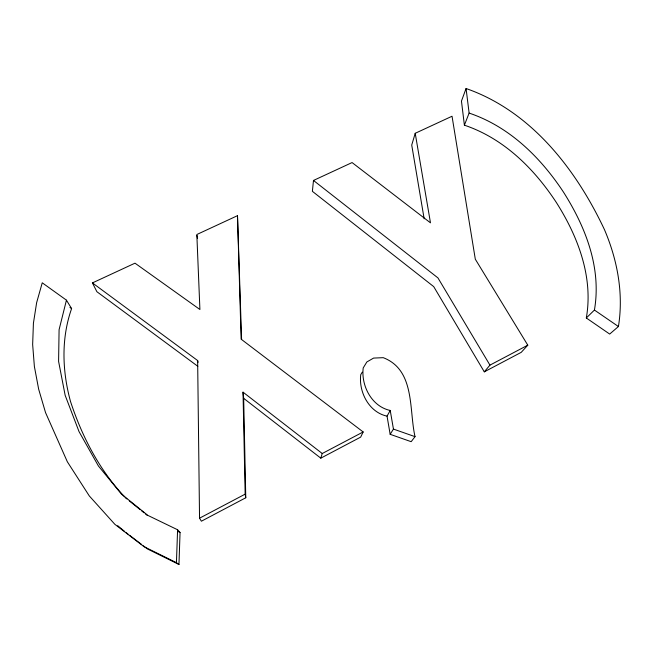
<?xml version="1.0" encoding="UTF-8"?>
<svg xmlns="http://www.w3.org/2000/svg" width="653" height="653" viewBox="0 0 653 653"><rect width="100%" height="100%" fill="white"/><g stroke="black" fill="none" stroke-linecap="round" stroke-linejoin="round"><path stroke-width="0.98" d="M178.955 564.486L180.057 532.473L177.592 529.763L147.815 515.372L121.385 494.035L98.423 466.005L79.037 431.609L65.161 395.343L58.59 361.395L59.088 329.692L66.443 300.16L42.249 282.806L36.633 302.682L33.417 323.243L32.65 344.506L34.38 366.48L38.658 389.18L45.547 412.623L67.341 461.769L89.29 495.921L114.855 524.31L143.946 546.634L176.441 562.657L178.955 564.486L147.349 548.895L143.309 545.794M176.441 562.657L177.592 529.763M586.312 317.978L594.426 310.053C601.658 267.934 585.7 227.154 563.457 192.08C540.553 157.324 509.283 126.568 469.115 113.083L466.071 88.514C531.207 111.247 576.052 169.258 604.49 229.701C617.436 260.041 623.754 293.695 618.424 326.524L609.682 334.067L586.312 317.978C593.487 277.084 578.003 236.639 556.38 202.544C534.105 168.523 503.634 138.387 464.389 125.18L461.459 101.084L466.071 88.514M415.218 133.302L430.482 222.844L352.073 162.564L313.489 180.448L312.379 191.329L433.714 286.626L484.289 371.843L521.233 352.342L527.795 345.176L475.311 259.208L452.031 116.242L415.218 133.302L411.725 145.056L424.156 218.804M66.443 300.16L71.601 308.591C61.047 338.662 62.206 371.059 70.516 401.513C82.017 436.579 99.289 469.891 124.707 496.917M322.239 453.517L243.022 392.151L243.667 398.338L320.803 458.161L322.239 453.517L363.166 431.951L241.128 339.176L237.496 215.67L196.831 234.517L199.908 309.506L134.991 263.175L92.424 282.912L96.889 291.72L197.835 366.309M464.389 125.18L469.115 113.083M363.166 431.951L360.66 437.118L320.803 458.161M387.041 416.132L390.225 410.451C371.696 406.55 360.987 385.711 363.207 367.941L366.855 361.966L373.598 358.081L383.246 357.673C415.3 370.063 408.835 409.619 415.03 436.653L411.178 441.689L390.159 434.31L387.041 416.132C368.969 412.321 358.579 391.971 360.75 374.651L362.276 372.153M390.159 434.31L393.449 429.086L390.225 410.451M484.289 371.843L489.954 365.125L527.795 345.176M243.667 398.338L245.773 497.774L201.393 521.208L199.54 518.196L245.161 494.141L243.022 392.151M393.449 429.086L415.03 436.653M178.245 531.599L180.057 532.473M594.426 310.053L618.424 326.524M69.977 307.424L71.601 308.591M92.424 282.912L197.647 360.554L198.104 362.293M124.699 531.518L117.695 525.681M126.323 532.758L127.939 533.999M129.555 535.248L141.693 544.553M313.489 180.448L437.943 277.9L489.954 365.125M125.352 497.7L126.911 498.957M129.245 500.851L140.166 509.658M141.725 510.915L144.068 512.809M145.627 514.066L147.186 515.323M197.01 235.496L197.541 238.443M245.161 494.141L245.773 497.774M237.496 215.67L241.602 339.519M197.647 360.554L199.54 518.196"/></g></svg>
